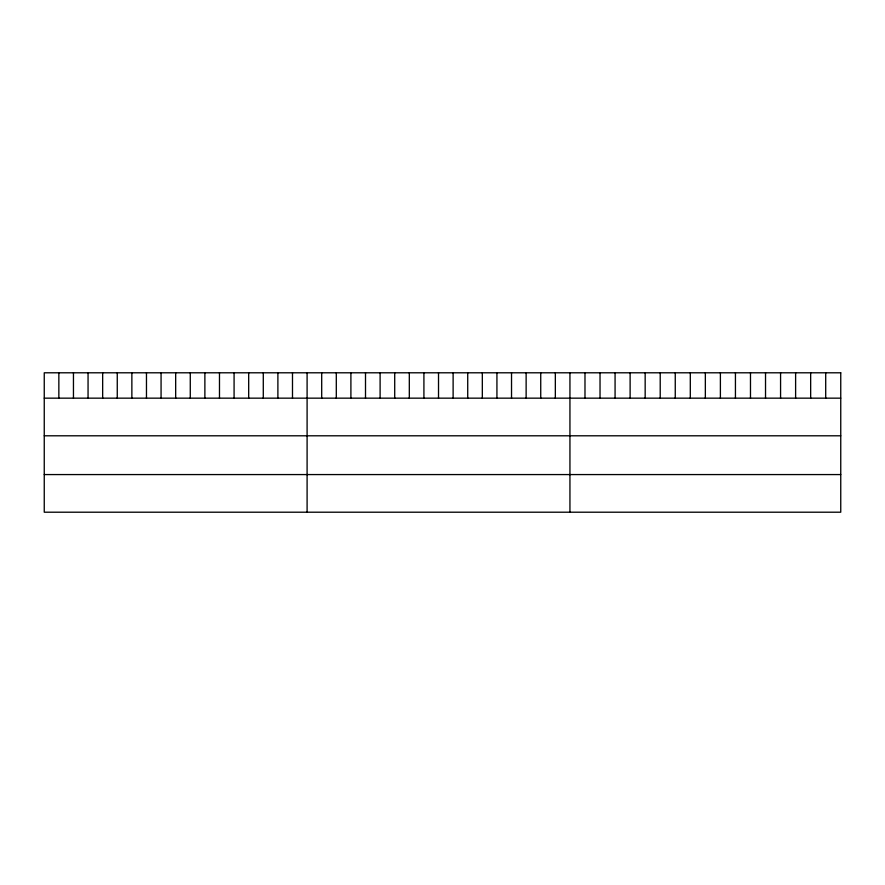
<?xml version="1.0" encoding="UTF-8"?>
<svg xmlns="http://www.w3.org/2000/svg" width="885" height="885" viewBox="0 0 885 885"><rect width="100%" height="100%" fill="white"/><g stroke="black" fill="none" stroke-linecap="round" stroke-linejoin="round"><path stroke-width="1.33" d="M44.25 398.161L840.75 398.161M44.25 435.796L840.75 435.796M44.25 474.57L840.75 474.57M825.705 372.795L825.705 398.161M810.66 372.795L810.66 398.161M795.615 372.795L795.615 398.161M780.57 372.795L780.57 398.161M765.525 372.795L765.525 398.161M750.48 372.795L750.48 398.161M735.435 372.795L735.435 398.161M720.39 372.795L720.39 398.161M705.345 372.795L705.345 398.161M690.3 372.795L690.3 398.161M675.255 372.795L675.255 398.161M660.21 372.795L660.21 398.161M645.165 372.795L645.165 398.161M630.12 372.795L630.12 398.161M615.075 372.795L615.075 398.161M600.03 372.795L600.03 398.161M584.985 372.795L584.985 398.161M569.94 372.795L569.94 512.205M555.337 372.795L555.337 398.161M540.735 372.795L540.735 398.161M526.133 372.795L526.133 398.161M511.53 372.795L511.53 398.161M496.927 372.795L496.927 398.161M482.325 372.795L482.325 398.161M467.722 372.795L467.722 398.161M453.12 372.795L453.12 398.161M438.517 372.795L438.517 398.161M423.915 372.795L423.915 398.161M409.312 372.795L409.312 398.161M394.71 372.795L394.71 398.161M380.108 372.795L380.108 398.161M365.505 372.795L365.505 398.161M350.902 372.795L350.902 398.161M336.3 372.795L336.3 398.161M321.697 372.795L321.697 398.161M307.095 372.795L307.095 512.205M292.492 372.795L292.492 398.161M277.89 372.795L277.89 398.161M263.287 372.795L263.287 398.161M248.685 372.795L248.685 398.161M234.082 372.795L234.082 398.161M219.48 372.795L219.48 398.161M204.877 372.795L204.877 398.161M190.275 372.795L190.275 398.161M175.673 372.795L175.673 398.161M161.07 372.795L161.07 398.161M146.468 372.795L146.468 398.161M131.865 372.795L131.865 398.161M117.262 372.795L117.262 398.161M102.66 372.795L102.66 398.161M88.057 372.795L88.057 398.161M73.455 372.795L73.455 398.161M58.852 372.795L58.852 398.161M840.75 372.795L44.25 372.795L44.25 512.205L840.75 512.205L840.75 372.795"/></g></svg>
